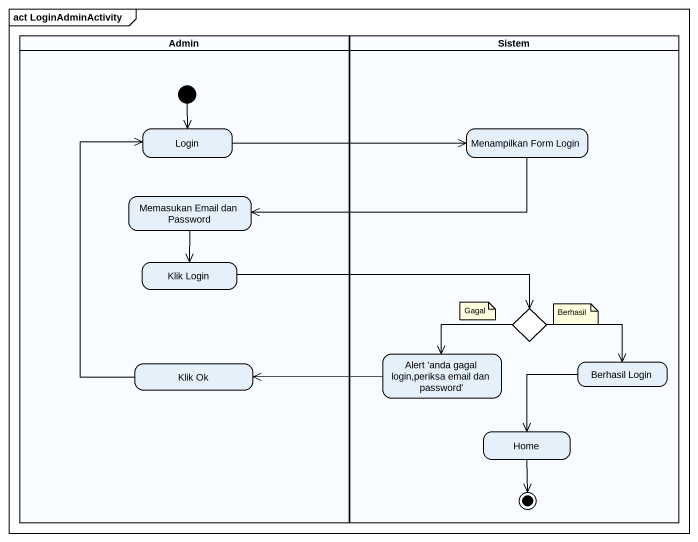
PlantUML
@startuml
mainframe act LoginAdminActivity
hide empty description
state Admin <<partition>> {
  state Login
  state "Memasukan Email dan Password" as Memasukan_Email_dan_Password
  state "Klik Login" as Klik_Login
  state "Klik Ok" as Klik_Ok
  [*] --> Login
}
state Sistem <<partition>> {
  state "Menampilkan Form Login" as Menampilkan_Form_Login
  state choice1 <<choice>>
  state "Alert 'anda gagal login,periksa email dan password'" as Alert_anda_gagal_login
  state "Berhasil Login" as Berhasil_Login
  state Home
  Home --> [*]
}
Login -right-> Menampilkan_Form_Login
Menampilkan_Form_Login -left-> Memasukan_Email_dan_Password
Memasukan_Email_dan_Password --> Klik_Login
Klik_Login -right-> choice1
choice1 -left-> Alert_anda_gagal_login
choice1 -right-> Berhasil_Login
Alert_anda_gagal_login -left-> Klik_Ok
Klik_Ok -up-> Login
Berhasil_Login --> Home
note as N1
  Gagal
end note
note as N2
  Berhasil
end note
@enduml
